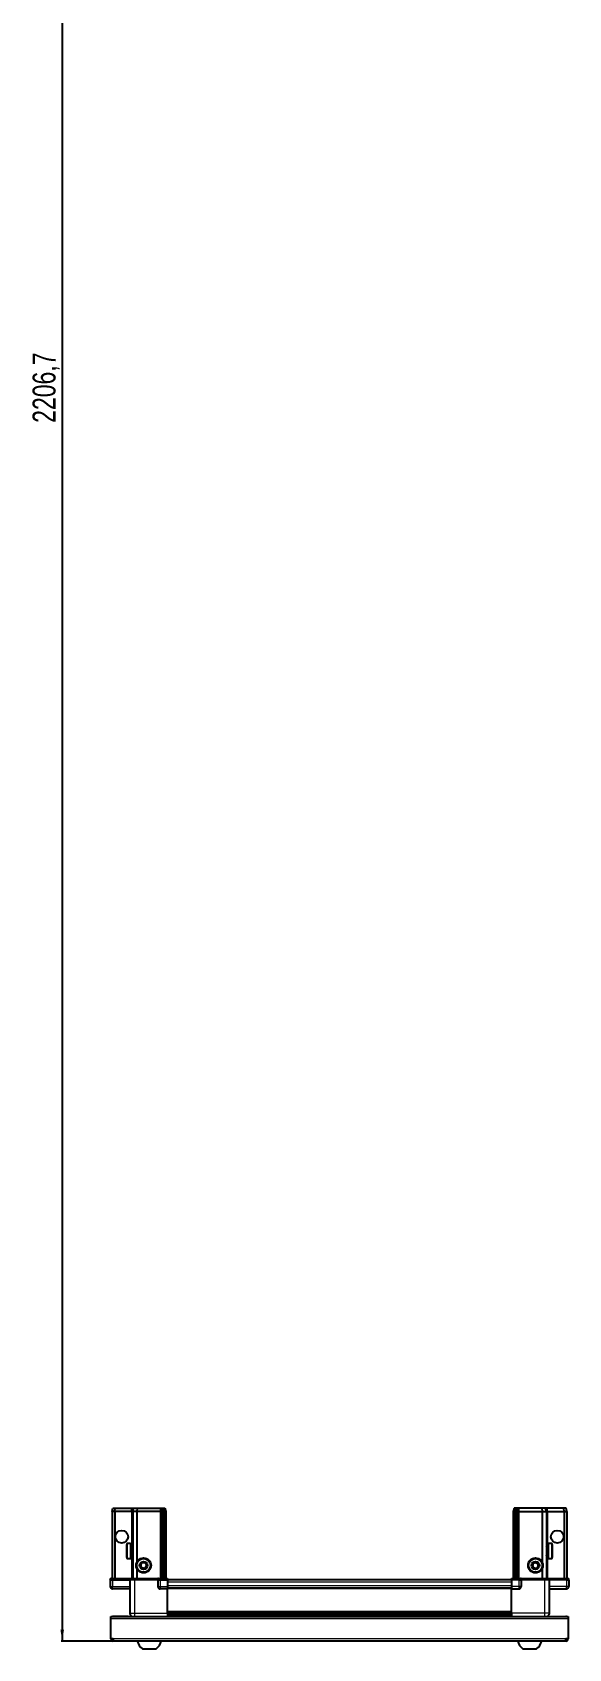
# Model space of a CAD drawing. Header units: millimetres. Extents: x 1021 to 4443, y -1389 to 1431.
# Drawn here: x 1077 to 1545, y -1389 to 21 of the extents above; entities that cross this region are included whole.
import ezdxf

# ---------------------------------------------------------------- set-up
doc = ezdxf.new("R2010")
doc.units = ezdxf.units.MM
doc.layers.add('FORMAT', color=7, linetype='Continuous')
doc.styles.add('SLDTEXTSTYLE0', font='TXT', dxfattribs={"width": 0.75})
doc.dimstyles.new('SLDDIMSTYLE0', dxfattribs={"dimtxt": 20, "dimasz": 10, "dimexe": 0, "dimexo": 0.0625, "dimgap": 5, "dimtad": 2, "dimdec": 1, "dimrnd": 1e-09, "dimzin": 12, "dimdsep": 46, "dimtxsty": 'SLDTEXTSTYLE0', "dimsah": 1, "dimcen": 0.09, "dimadec": 0, "dimazin": 3, "dimtfac": 1, "dimtofl": 0, "dimtmove": 0, "dimatfit": 3, "dimfxl": 0, "dimfrac": 2, "dimtolj": 1, "dimtzin": 12, "dimarcsym": 0})

# ---------------------------------------------------------------- blocks, each defined once
blk = doc.blocks.new('_D_8')
at = {"layer": 'FORMAT'}
for p, q in [((1146.7, 824.5), (1101.6, 824.5)), ((1102.6, 824.5), (1102.6, -1382.2)), ((1147.2, -1382.2), (1101.6, -1382.2))]:
    blk.add_line(p, q, dxfattribs=at)
for points in [[(1102.6, 824.5), (1101.1, 814.5), (1104.2, 814.5)], [(1102.6, -1382.2), (1104.2, -1372.2), (1101.1, -1372.2)]]:
    blk.add_solid(points, dxfattribs=at)
at = {"layer": 'FORMAT', "insert": (1076.8, -319.5), "char_height": 20, "attachment_point": 1, "rotation": 90, "style": 'SLDTEXTSTYLE0'}
blk.add_mtext('2206,7', dxfattribs=at)

msp = doc.modelspace()

# ---------------------------------------------------------------- linework, layer by layer
at = {"color": 7, "linetype": 'Continuous', "lineweight": 25}
for p, q in [((1146.13, -1269.18), (1146.93, -1266.18)), ((1146.93, -1266.18), (1148.78, -1266.18)), ((1148.63, -1269.18), (1148.78, -1266.18)), ((1148.78, -1266.18), (1163.13, -1266.18)), ((1163.13, -1266.18), (1164.93, -1266.18)), ((1164.13, -1269.18), (1164.93, -1266.18)), ((1164.93, -1266.18), (1167.96, -1266.18)), ((1167.96, -1266.18), (1167.63, -1269.18)), ((1167.96, -1266.18), (1188.13, -1266.18)), ((1188.13, -1266.18), (1189.93, -1266.18)), ((1189.93, -1266.18), (1189.13, -1269.18)), ((1189.93, -1266.18), (1190.67, -1266.18)), ((1190.67, -1266.18), (1190.13, -1269.18)), ((1190.67, -1266.18), (1191.17, -1266.18)), ((1191.17, -1266.18), (1191.63, -1269.18)), ((1191.17, -1266.18), (1192.33, -1266.18)), ((1192.33, -1266.18), (1193.13, -1269.18)), ((1496.93, -1266.18), (1496.13, -1269.18)), ((1498.08, -1266.18), (1496.93, -1266.18)), ((1498.08, -1266.18), (1497.63, -1269.18)), ((1498.58, -1266.18), (1498.08, -1266.18)), ((1498.58, -1266.18), (1499.13, -1269.18)), ((1499.33, -1266.18), (1498.58, -1266.18)), ((1499.33, -1266.18), (1500.13, -1269.18)), ((1501.13, -1266.18), (1499.33, -1266.18)), ((1521.3, -1266.18), (1501.13, -1266.18)), ((1521.3, -1266.18), (1521.63, -1269.18)), ((1524.33, -1266.18), (1521.3, -1266.18)), ((1525.13, -1269.18), (1524.33, -1266.18)), ((1526.13, -1266.18), (1524.33, -1266.18)), ((1540.47, -1266.18), (1526.13, -1266.18)), ((1540.63, -1269.18), (1540.47, -1266.18)), ((1542.33, -1266.18), (1540.47, -1266.18)), ((1543.13, -1269.18), (1542.33, -1266.18)), ((1148.63, -1269.18), (1146.13, -1269.18)), ((1146.13, -1269.18), (1146.13, -1327.48)), ((1163.13, -1269.18), (1148.63, -1269.18)), ((1148.63, -1269.18), (1148.63, -1327.48)), ((1164.13, -1269.18), (1163.13, -1269.18)), ((1167.63, -1269.18), (1164.13, -1269.18)), ((1164.13, -1269.18), (1164.13, -1327.48)), ((1188.13, -1269.18), (1167.63, -1269.18)), ((1167.63, -1269.18), (1167.63, -1313.68)), ((1189.13, -1269.18), (1188.13, -1269.18)), ((1190.13, -1269.18), (1189.13, -1269.18)), ((1189.13, -1269.18), (1189.13, -1327.48)), ((1191.63, -1269.18), (1190.13, -1269.18)), ((1190.13, -1269.18), (1190.13, -1327.48)), ((1191.63, -1269.18), (1191.63, -1327.48)), ((1193.13, -1269.18), (1191.63, -1269.18)), ((1193.13, -1269.18), (1193.13, -1327.48)), ((1496.13, -1269.18), (1497.63, -1269.18)), ((1496.13, -1269.18), (1496.13, -1327.48)), ((1497.63, -1269.18), (1499.13, -1269.18)), ((1497.63, -1269.18), (1497.63, -1327.48)), ((1499.13, -1269.18), (1500.13, -1269.18)), ((1499.13, -1269.18), (1499.13, -1327.48)), ((1500.13, -1269.18), (1500.13, -1327.48)), ((1500.13, -1269.18), (1501.13, -1269.18)), ((1501.13, -1269.18), (1521.63, -1269.18)), ((1521.63, -1269.18), (1521.63, -1313.68)), ((1521.63, -1269.18), (1525.13, -1269.18)), ((1525.13, -1269.18), (1525.13, -1327.48)), ((1525.13, -1269.18), (1526.13, -1269.18)), ((1526.13, -1269.18), (1540.63, -1269.18)), ((1540.63, -1269.18), (1540.63, -1327.48)), ((1540.63, -1269.18), (1543.13, -1269.18)), ((1543.13, -1269.18), (1543.13, -1327.48)), ((1158.93, -1309.38), (1158.93, -1297.98)), ((1162.13, -1297.18), (1159.73, -1297.18)), ((1159.73, -1310.18), (1162.13, -1310.18)), ((1162.13, -1297.18), (1162.13, -1297.19)), ((1162.13, -1297.19), (1162.63, -1297.19)), ((1162.13, -1297.37), (1162.63, -1297.37)), ((1162.13, -1297.37), (1162.13, -1297.59)), ((1162.13, -1297.59), (1162.63, -1297.59)), ((1162.13, -1298.17), (1162.63, -1298.17)), ((1162.13, -1298.17), (1162.13, -1298.59)), ((1162.13, -1298.59), (1162.63, -1298.59)), ((1162.13, -1299.5), (1162.63, -1299.5)), ((1162.13, -1299.5), (1162.13, -1300.09)), ((1162.13, -1300.09), (1162.63, -1300.09)), ((1162.13, -1301.24), (1162.63, -1301.24)), ((1162.13, -1301.24), (1162.13, -1301.94)), ((1162.13, -1301.94), (1162.63, -1301.94)), ((1162.13, -1303.23), (1162.63, -1303.23)), ((1162.13, -1303.23), (1162.13, -1303.97)), ((1162.13, -1303.37), (1162.63, -1303.37)), ((1162.13, -1303.87), (1162.63, -1303.87)), ((1162.13, -1303.97), (1162.63, -1303.97)), ((1162.13, -1305.25), (1162.63, -1305.25)), ((1162.13, -1305.25), (1162.13, -1305.96)), ((1162.13, -1305.96), (1162.63, -1305.96)), ((1162.13, -1307.12), (1162.63, -1307.12)), ((1162.13, -1307.12), (1162.13, -1307.73)), ((1162.13, -1307.73), (1162.63, -1307.73)), ((1162.13, -1308.66), (1162.63, -1308.66)), ((1162.13, -1308.66), (1162.13, -1309.1)), ((1162.13, -1309.1), (1162.63, -1309.1)), ((1162.13, -1309.71), (1162.63, -1309.71)), ((1162.13, -1309.71), (1162.13, -1309.94)), ((1162.13, -1309.94), (1162.63, -1309.94)), ((1162.13, -1310.16), (1162.63, -1310.16)), ((1162.13, -1310.16), (1162.13, -1310.18)), ((1162.13, -1310.17), (1162.63, -1310.17)), ((1162.63, -1297.37), (1162.63, -1297.19)), ((1162.63, -1297.59), (1162.63, -1297.37)), ((1162.63, -1298.17), (1162.63, -1297.59)), ((1162.63, -1298.59), (1162.63, -1298.17)), ((1162.63, -1299.5), (1162.63, -1298.59)), ((1162.73, -1299.28), (1162.63, -1299.28)), ((1162.63, -1300.09), (1162.63, -1299.5)), ((1162.63, -1301.24), (1162.63, -1300.09)), ((1162.63, -1301.94), (1162.63, -1301.24)), ((1162.63, -1303.23), (1162.63, -1301.94)), ((1162.63, -1303.37), (1162.63, -1303.23)), ((1162.63, -1303.97), (1162.63, -1303.87)), ((1162.63, -1305.25), (1162.63, -1303.97)), ((1162.63, -1305.96), (1162.63, -1305.25)), ((1162.63, -1307.12), (1162.63, -1305.96)), ((1162.63, -1307.73), (1162.63, -1307.12)), ((1162.63, -1308.66), (1162.63, -1307.73)), ((1162.63, -1308.08), (1162.73, -1308.08)), ((1162.63, -1309.1), (1162.63, -1308.66)), ((1162.63, -1309.71), (1162.63, -1309.1)), ((1162.63, -1309.94), (1162.63, -1309.71)), ((1162.63, -1310.16), (1162.63, -1309.94)), ((1162.63, -1310.17), (1162.63, -1310.16)), ((1162.73, -1308.08), (1162.73, -1299.28)), ((1163.61, -1300.37), (1163.13, -1299.68)), ((1163.13, -1307.68), (1163.13, -1299.68)), ((1163.13, -1307.68), (1163.61, -1306.99)), ((1164.1, -1299.68), (1163.61, -1300.37)), ((1163.61, -1306.99), (1163.61, -1300.37)), ((1163.61, -1306.99), (1164.1, -1307.68)), ((1164.13, -1299.68), (1164.1, -1299.68)), ((1164.1, -1307.68), (1164.1, -1299.68)), ((1164.1, -1307.68), (1164.13, -1307.68)), ((1525.16, -1299.68), (1525.13, -1299.68)), ((1525.13, -1307.68), (1525.16, -1307.68)), ((1525.65, -1300.37), (1525.16, -1299.68)), ((1525.16, -1299.68), (1525.16, -1307.68)), ((1525.16, -1307.68), (1525.65, -1306.99)), ((1526.13, -1299.68), (1525.65, -1300.37)), ((1525.65, -1300.37), (1525.65, -1306.99)), ((1525.65, -1306.99), (1526.13, -1307.68)), ((1526.13, -1299.68), (1526.13, -1307.68)), ((1526.63, -1299.28), (1526.53, -1299.28)), ((1526.53, -1299.28), (1526.53, -1308.08)), ((1526.53, -1308.08), (1526.63, -1308.08)), ((1529.53, -1297.18), (1526.63, -1297.18)), ((1527.13, -1297.18), (1526.63, -1297.18)), ((1526.63, -1297.18), (1526.63, -1297.23)), ((1526.63, -1297.23), (1526.63, -1297.51)), ((1527.13, -1297.23), (1526.63, -1297.23)), ((1527.13, -1297.51), (1526.63, -1297.51)), ((1526.63, -1297.51), (1526.63, -1297.79)), ((1527.13, -1297.79), (1526.63, -1297.79)), ((1526.63, -1297.79), (1526.63, -1298.45)), ((1527.13, -1298.45), (1526.63, -1298.45)), ((1526.63, -1298.45), (1526.63, -1298.92)), ((1526.63, -1298.92), (1526.63, -1299.9)), ((1527.13, -1298.92), (1526.63, -1298.92)), ((1527.13, -1299.9), (1526.63, -1299.9)), ((1526.63, -1299.9), (1526.63, -1300.52)), ((1526.63, -1300.52), (1526.63, -1301.72)), ((1527.13, -1300.52), (1526.63, -1300.52)), ((1527.13, -1301.72), (1526.63, -1301.72)), ((1526.63, -1301.72), (1526.63, -1302.35)), ((1527.13, -1302.35), (1526.63, -1302.35)), ((1526.63, -1302.43), (1526.63, -1303.73)), ((1527.13, -1302.43), (1526.63, -1302.43)), ((1527.13, -1303.73), (1526.63, -1303.73)), ((1527.13, -1304.21), (1526.63, -1304.21)), ((1526.63, -1304.21), (1526.63, -1304.47)), ((1526.63, -1304.47), (1526.63, -1305.74)), ((1527.13, -1304.47), (1526.63, -1304.47)), ((1527.13, -1305.74), (1526.63, -1305.74)), ((1526.63, -1305.74), (1526.63, -1306.42)), ((1526.63, -1306.42), (1526.63, -1307.54)), ((1527.13, -1306.42), (1526.63, -1306.42)), ((1527.13, -1307.54), (1526.63, -1307.54)), ((1526.63, -1307.54), (1526.63, -1308.11)), ((1526.63, -1308.11), (1526.63, -1308.97)), ((1527.13, -1308.11), (1526.63, -1308.11)), ((1527.13, -1308.97), (1526.63, -1308.97)), ((1526.63, -1308.97), (1526.63, -1309.36)), ((1526.63, -1309.36), (1526.63, -1309.88)), ((1527.13, -1309.36), (1526.63, -1309.36)), ((1527.13, -1309.88), (1526.63, -1309.88)), ((1526.63, -1309.88), (1526.63, -1310.06)), ((1526.63, -1310.06), (1526.63, -1310.18)), ((1527.13, -1310.06), (1526.63, -1310.06)), ((1526.63, -1310.18), (1529.53, -1310.18)), ((1527.13, -1297.23), (1527.13, -1297.18)), ((1527.13, -1297.79), (1527.13, -1297.51)), ((1527.13, -1298.92), (1527.13, -1298.45)), ((1527.13, -1300.52), (1527.13, -1299.9)), ((1527.13, -1302.43), (1527.13, -1301.72)), ((1527.13, -1304.47), (1527.13, -1303.73)), ((1527.13, -1306.42), (1527.13, -1305.74)), ((1527.13, -1308.11), (1527.13, -1307.54)), ((1527.13, -1309.36), (1527.13, -1308.97)), ((1527.13, -1310.06), (1527.13, -1309.88)), ((1530.33, -1297.98), (1530.33, -1309.38)), ((1167.63, -1318.68), (1167.63, -1327.48)), ((1521.63, -1318.68), (1521.63, -1327.48)), ((1145.13, -1327.48), (1144.63, -1328.35)), ((1144.63, -1328.68), (1144.63, -1328.35)), ((1144.63, -1328.68), (1146.63, -1328.68)), ((1144.63, -1328.68), (1144.63, -1334.68)), ((1146.63, -1327.48), (1145.13, -1327.48)), ((1146.63, -1327.48), (1161.43, -1327.48)), ((1161.43, -1328.68), (1146.63, -1328.68)), ((1146.63, -1328.68), (1161.43, -1328.68)), ((1161.63, -1336.68), (1146.63, -1336.68)), ((1161.43, -1327.48), (1161.63, -1327.48)), ((1161.63, -1328.68), (1161.43, -1328.68)), ((1161.63, -1328.68), (1161.63, -1327.48)), ((1161.63, -1327.48), (1165.63, -1327.48)), ((1165.63, -1328.68), (1161.63, -1328.68)), ((1161.63, -1328.68), (1161.63, -1357.68)), ((1165.63, -1327.48), (1185.93, -1327.48)), ((1185.93, -1328.68), (1165.63, -1328.68)), ((1185.93, -1327.48), (1186.13, -1327.48)), ((1186.13, -1328.68), (1185.93, -1328.68)), ((1186.13, -1328.68), (1186.13, -1327.48)), ((1186.81, -1327.48), (1186.13, -1327.48)), ((1186.13, -1328.68), (1188.13, -1328.68)), ((1186.13, -1328.68), (1186.13, -1334.68)), ((1186.81, -1327.48), (1194.63, -1327.48)), ((1194.63, -1328.35), (1188.13, -1328.35)), ((1194.63, -1328.68), (1188.13, -1328.68)), ((1188.13, -1328.68), (1194.63, -1328.68)), ((1194.63, -1336.68), (1188.13, -1336.68)), ((1194.63, -1327.48), (1194.63, -1328.35)), ((1194.63, -1328.35), (1194.63, -1328.35)), ((1194.63, -1328.68), (1194.63, -1328.35)), ((1194.63, -1328.68), (1194.63, -1328.68)), ((1194.63, -1328.68), (1194.63, -1334.68)), ((1494.63, -1328.83), (1194.63, -1328.83)), ((1194.63, -1334.68), (1194.63, -1336.68)), ((1494.63, -1336.03), (1194.63, -1336.03)), ((1194.63, -1357.68), (1194.63, -1336.68)), ((1494.63, -1328.35), (1494.63, -1327.48)), ((1494.63, -1327.48), (1502.45, -1327.48)), ((1501.13, -1328.35), (1494.63, -1328.35)), ((1494.63, -1328.68), (1494.63, -1328.35)), ((1501.13, -1328.68), (1494.63, -1328.68)), ((1494.63, -1328.68), (1494.63, -1334.68)), ((1494.63, -1334.68), (1494.63, -1336.68)), ((1494.63, -1336.68), (1501.13, -1336.68)), ((1494.63, -1357.68), (1494.63, -1336.68)), ((1501.13, -1328.68), (1503.13, -1328.68)), ((1503.13, -1328.68), (1501.13, -1328.68)), ((1503.13, -1327.48), (1502.45, -1327.48)), ((1503.13, -1328.68), (1503.13, -1327.48)), ((1503.13, -1327.48), (1503.33, -1327.48)), ((1503.33, -1328.68), (1503.13, -1328.68)), ((1503.13, -1328.68), (1503.13, -1334.68)), ((1503.33, -1327.48), (1523.63, -1327.48)), ((1523.63, -1328.68), (1503.33, -1328.68)), ((1523.63, -1327.48), (1527.63, -1327.48)), ((1527.63, -1328.68), (1523.63, -1328.68)), ((1527.63, -1328.68), (1527.63, -1327.48)), ((1527.63, -1327.48), (1527.83, -1327.48)), ((1527.83, -1328.68), (1527.63, -1328.68)), ((1527.63, -1328.68), (1527.63, -1357.68)), ((1527.63, -1336.68), (1542.63, -1336.68)), ((1527.83, -1327.48), (1542.63, -1327.48)), ((1542.63, -1328.68), (1527.83, -1328.68)), ((1544.13, -1327.48), (1542.63, -1327.48)), ((1542.63, -1328.68), (1544.63, -1328.68)), ((1544.63, -1328.35), (1544.13, -1327.48)), ((1544.63, -1328.35), (1544.13, -1327.48)), ((1544.63, -1328.68), (1544.63, -1328.35)), ((1544.63, -1328.68), (1544.63, -1328.35)), ((1544.63, -1328.68), (1544.63, -1328.68)), ((1544.63, -1328.68), (1544.63, -1334.68)), ((1145.13, -1360.68), (1544.13, -1360.68)), ((1145.13, -1362.78), (1145.13, -1360.68)), ((1145.13, -1380.08), (1145.13, -1362.78)), ((1160.13, -1360.58), (1147.23, -1360.58)), ((1160.13, -1360.58), (1160.13, -1360.68)), ((1194.63, -1358.7), (1494.63, -1358.7)), ((1194.63, -1358.74), (1494.63, -1358.74)), ((1218.51, -1360.53), (1194.63, -1360.53)), ((1213.13, -1360.68), (1213.13, -1360.53)), ((1213.17, -1360.68), (1213.17, -1360.53)), ((1213.44, -1360.68), (1213.44, -1360.53)), ((1213.7, -1360.68), (1213.7, -1360.53)), ((1214.35, -1360.68), (1214.35, -1360.53)), ((1214.82, -1360.68), (1214.82, -1360.53)), ((1215.78, -1360.68), (1215.78, -1360.53)), ((1216.4, -1360.68), (1216.4, -1360.53)), ((1217.59, -1360.68), (1217.59, -1360.53)), ((1218.25, -1360.68), (1218.25, -1360.53)), ((1218.3, -1360.68), (1218.3, -1360.53)), ((1219.6, -1360.53), (1218.51, -1360.53)), ((1219.6, -1360.68), (1219.6, -1360.53)), ((1219.6, -1360.53), (1219.6, -1360.53)), ((1220.33, -1360.53), (1219.6, -1360.53)), ((1219.61, -1360.68), (1219.61, -1360.53)), ((1220.11, -1360.68), (1220.11, -1360.53)), ((1220.33, -1360.68), (1220.33, -1360.53)), ((1220.75, -1360.53), (1220.33, -1360.53)), ((1220.33, -1360.53), (1220.33, -1360.53)), ((1468.51, -1360.53), (1220.75, -1360.53)), ((1221.61, -1360.68), (1221.61, -1360.53)), ((1222.3, -1360.68), (1222.3, -1360.53)), ((1223.42, -1360.68), (1223.42, -1360.53)), ((1224, -1360.68), (1224, -1360.53)), ((1224.87, -1360.68), (1224.87, -1360.53)), ((1225.27, -1360.68), (1225.27, -1360.53)), ((1225.8, -1360.68), (1225.8, -1360.53)), ((1225.99, -1360.68), (1225.99, -1360.53)), ((1226.13, -1360.68), (1226.13, -1360.53)), ((1463.13, -1360.68), (1463.13, -1360.53)), ((1463.3, -1360.68), (1463.3, -1360.53)), ((1463.51, -1360.68), (1463.51, -1360.53)), ((1464.07, -1360.68), (1464.07, -1360.53)), ((1464.49, -1360.68), (1464.49, -1360.53)), ((1465.39, -1360.68), (1465.39, -1360.53)), ((1465.97, -1360.68), (1465.97, -1360.53)), ((1467.12, -1360.68), (1467.12, -1360.53)), ((1467.81, -1360.68), (1467.81, -1360.53)), ((1469.09, -1360.53), (1468.51, -1360.53)), ((1469.09, -1360.68), (1469.09, -1360.53)), ((1469.1, -1360.53), (1469.09, -1360.53)), ((1469.83, -1360.53), (1469.1, -1360.53)), ((1469.27, -1360.68), (1469.27, -1360.53)), ((1469.77, -1360.68), (1469.77, -1360.53)), ((1469.83, -1360.68), (1469.83, -1360.53)), ((1470.86, -1360.53), (1469.83, -1360.53)), ((1469.83, -1360.53), (1469.83, -1360.53)), ((1494.63, -1360.53), (1470.75, -1360.53)), ((1471.12, -1360.68), (1471.12, -1360.53)), ((1471.83, -1360.68), (1471.83, -1360.53)), ((1473, -1360.68), (1473, -1360.53)), ((1473.61, -1360.68), (1473.61, -1360.53)), ((1474.55, -1360.68), (1474.55, -1360.53)), ((1475, -1360.68), (1475, -1360.53)), ((1475.62, -1360.68), (1475.62, -1360.53)), ((1475.87, -1360.68), (1475.87, -1360.53)), ((1476.11, -1360.68), (1476.11, -1360.53)), ((1476.13, -1360.68), (1476.13, -1360.53)), ((1529.13, -1360.58), (1529.13, -1360.68)), ((1529.13, -1360.58), (1542.03, -1360.58)), ((1544.13, -1360.68), (1544.13, -1362.78)), ((1544.13, -1362.78), (1544.13, -1380.08)), ((1147.23, -1380.08), (1145.13, -1380.08)), ((1147.23, -1380.08), (1147.23, -1382.18)), ((1544.13, -1380.08), (1542.03, -1380.08)), ((1542.03, -1382.18), (1542.03, -1380.08)), ((1542.03, -1382.18), (1147.23, -1382.18)), ((1172.63, -1388.78), (1184.63, -1388.78)), ((1504.63, -1388.78), (1516.63, -1388.78))]:
    msp.add_line(p, q, dxfattribs=at)
at = {"color": 8, "linetype": 'Continuous', "lineweight": 18}
for p, q in [((1163.13, -1269.18), (1163.13, -1266.18)), ((1188.13, -1266.18), (1188.13, -1269.18)), ((1501.13, -1266.18), (1501.13, -1269.18)), ((1526.13, -1269.18), (1526.13, -1266.18)), ((1163.13, -1269.18), (1163.13, -1299.68)), ((1188.13, -1269.18), (1188.13, -1327.48)), ((1501.13, -1269.18), (1501.13, -1327.48)), ((1526.13, -1269.18), (1526.13, -1299.68)), ((1159.73, -1310.18), (1159.73, -1297.18)), ((1163.13, -1307.68), (1163.13, -1327.48)), ((1526.13, -1307.68), (1526.13, -1327.48)), ((1529.53, -1297.18), (1529.53, -1310.18)), ((1144.63, -1334.68), (1146.63, -1334.68)), ((1146.63, -1328.68), (1146.63, -1327.48)), ((1146.63, -1328.68), (1146.63, -1334.68)), ((1146.63, -1334.68), (1161.63, -1334.68)), ((1146.63, -1336.68), (1146.63, -1334.68)), ((1161.43, -1328.68), (1161.43, -1327.48)), ((1165.63, -1328.68), (1165.63, -1327.48)), ((1165.63, -1328.68), (1165.63, -1357.68)), ((1185.93, -1328.68), (1185.93, -1327.48)), ((1186.13, -1334.68), (1188.13, -1334.68)), ((1188.13, -1328.68), (1188.13, -1328.35)), ((1188.13, -1328.68), (1188.13, -1334.68)), ((1188.13, -1334.68), (1194.63, -1334.68)), ((1188.13, -1334.68), (1188.13, -1336.68)), ((1194.63, -1328.68), (1194.63, -1328.35)), ((1494.63, -1330.83), (1194.63, -1330.83)), ((1494.63, -1334.03), (1194.63, -1334.03)), ((1494.63, -1336.68), (1194.63, -1336.68)), ((1501.13, -1334.68), (1494.63, -1334.68)), ((1501.13, -1328.68), (1501.13, -1328.35)), ((1501.13, -1328.68), (1501.13, -1334.68)), ((1503.13, -1334.68), (1501.13, -1334.68)), ((1501.13, -1334.68), (1501.13, -1336.68)), ((1503.33, -1327.48), (1503.33, -1328.68)), ((1523.63, -1328.68), (1523.63, -1327.48)), ((1523.63, -1328.68), (1523.63, -1357.68)), ((1542.63, -1334.68), (1527.63, -1334.68)), ((1527.83, -1327.48), (1527.83, -1328.68)), ((1542.63, -1328.68), (1542.63, -1327.48)), ((1542.63, -1328.68), (1542.63, -1334.68)), ((1544.63, -1334.68), (1542.63, -1334.68)), ((1542.63, -1336.68), (1542.63, -1334.68)), ((1544.13, -1362.78), (1145.13, -1362.78)), ((1147.23, -1360.68), (1147.23, -1360.58)), ((1165.63, -1357.68), (1194.63, -1357.68)), ((1194.63, -1356.08), (1494.63, -1356.08)), ((1494.63, -1357.5), (1194.63, -1357.5)), ((1194.63, -1359.94), (1494.63, -1359.94)), ((1523.63, -1357.68), (1494.63, -1357.68)), ((1542.03, -1360.68), (1542.03, -1360.58)), ((1542.03, -1380.08), (1147.23, -1380.08))]:
    msp.add_line(p, q, dxfattribs=at)
at = {"color": 7, "linetype": 'Continuous', "lineweight": 25, "flags": 128}
for points in [[(1147.23, -1360.58), (1146.82, -1360.62), (1146.59, -1360.68)], [(1542.67, -1360.68), (1542.44, -1360.62), (1542.03, -1360.58)]]:
    msp.add_lwpolyline(points, dxfattribs=at)
at = {"color": 7, "linetype": 'Continuous', "lineweight": 25}
for centre, radius in [((1154.63, -1291.18), 5.5), ((1534.63, -1291.18), 5.5), ((1173.63, -1316.18), 6.5), ((1515.63, -1316.18), 6.5), ((1173.63, -1316.18), 3.46), ((1515.63, -1316.18), 3.46)]:
    msp.add_circle(centre, radius, dxfattribs=at)
at = {"color": 8, "linetype": 'Continuous', "lineweight": 18}
for centre in [(1173.63, -1316.18), (1515.63, -1316.18)]:
    msp.add_circle(centre, 5.7, dxfattribs=at)
at = {"color": 7, "linetype": 'Continuous', "lineweight": 25}
for centre, radius, start, end in [((1159.73, -1297.98), 0.8, 90, 180), ((1159.73, -1309.38), 0.8, 180, 270), ((1163.13, -1299.28), 0.4, 180, 270), ((1163.13, -1308.08), 0.4, 90, 180), ((1526.13, -1299.28), 0.4, 270, 0), ((1526.13, -1308.08), 0.4, 360, 90), ((1529.53, -1297.98), 0.8, 360, 90), ((1529.53, -1309.38), 0.8, 270, 0), ((1173.63, -1316.18), 2.5, 147.37605, 207.37605), ((1173.63, -1316.18), 2.5, 207.37605, 267.37605), ((1173.63, -1316.18), 2.5, 87.37605, 147.37605), ((1173.63, -1316.18), 2.5, 267.37605, 327.37605), ((1173.63, -1316.18), 2.5, 27.37605, 87.37605), ((1173.63, -1316.18), 2.5, 327.37605, 27.37605), ((1515.63, -1316.18), 2.5, 134.67671, 194.67671), ((1515.63, -1316.18), 2.5, 194.67671, 254.67671), ((1515.63, -1316.18), 2.5, 74.67671, 134.67671), ((1515.63, -1316.18), 2.5, 254.67671, 314.67671), ((1515.63, -1316.18), 2.5, 14.67671, 74.67671), ((1515.63, -1316.18), 2.5, 314.67671, 14.67671), ((1146.63, -1334.68), 2, 180, 270), ((1188.13, -1334.68), 2, 180, 270), ((1501.13, -1334.68), 2, 270, 0), ((1542.63, -1334.68), 2, 270, 0), ((1147.23, -1380.08), 2.1, 180, 270), ((1147.23, -1380.08), 0.6, 180, 270), ((1542.03, -1380.08), 0.6, 270, 0), ((1542.03, -1380.08), 2.1, 270, 0), ((1179.65, -1379.16), 11.91, 194.70035, 233.8734), ((1177.6, -1379.16), 11.91, 306.1266, 345.29965), ((1511.65, -1379.16), 11.91, 194.70035, 233.8734), ((1509.6, -1379.16), 11.91, 306.1266, 345.29965)]:
    msp.add_arc(centre, radius, start, end, dxfattribs=at)
for centre, start_param, end_param in [((1188.13, -1324.88), 2.4188584, 3.1415927), ((1501.13, -1324.88), 3.1415927, 3.8643269)]:
    msp.add_ellipse(centre, major_axis=(0, 3.46), ratio=0.5773503, start_param=start_param, end_param=end_param, dxfattribs=at)
for points, knots in [([(1170.75, -1316.05), (1171.02, -1315.61), (1171.54, -1314.8), (1172.06, -1313.99), (1172.3, -1313.62)], [0, 0, 0, 0, 0.5346859, 1, 1, 1, 1]), ([(1172.07, -1318.61), (1172.02, -1318.5), (1171.74, -1317.97), (1171.28, -1317.08), (1170.9, -1316.35), (1170.75, -1316.05)], [0, 0, 0, 0, 0.1331247, 0.6370994, 1, 1, 1, 1]), ([(1174.96, -1318.74), (1174.44, -1318.72), (1173.48, -1318.68), (1172.52, -1318.63), (1172.07, -1318.61)], [0, 0, 0, 0, 0.5346859, 1, 1, 1, 1]), ([(1172.3, -1313.62), (1172.82, -1313.64), (1173.78, -1313.68), (1174.74, -1313.73), (1175.19, -1313.75)], [0, 0, 0, 0, 0.53468586, 1, 1, 1, 1]), ([(1176.51, -1316.31), (1176.23, -1316.75), (1175.71, -1317.56), (1175.2, -1318.37), (1174.96, -1318.74)], [0, 0, 0, 0, 0.53468586, 1, 1, 1, 1]), ([(1175.19, -1313.75), (1175.34, -1314.05), (1175.72, -1314.79), (1176.18, -1315.67), (1176.46, -1316.2), (1176.51, -1316.31)], [0, 0, 0, 0, 0.3629006, 0.8668753, 1, 1, 1, 1]), ([(1512.85, -1315.42), (1513.21, -1315.05), (1513.9, -1314.38), (1514.58, -1313.7), (1514.9, -1313.39)], [0, 0, 0, 0, 0.5346859, 1, 1, 1, 1]), ([(1513.58, -1318.21), (1513.49, -1317.88), (1513.28, -1317.08), (1513.03, -1316.12), (1512.88, -1315.54), (1512.85, -1315.42)], [0, 0, 0, 0, 0.36290056, 0.86687533, 1, 1, 1, 1]), ([(1516.36, -1318.97), (1515.86, -1318.84), (1514.93, -1318.58), (1514.01, -1318.33), (1513.58, -1318.21)], [0, 0, 0, 0, 0.5346859, 1, 1, 1, 1]), ([(1514.9, -1313.39), (1515.4, -1313.52), (1516.33, -1313.78), (1517.25, -1314.03), (1517.68, -1314.15)], [0, 0, 0, 0, 0.5346859, 1, 1, 1, 1]), ([(1518.41, -1316.94), (1518.05, -1317.31), (1517.36, -1317.98), (1516.68, -1318.66), (1516.36, -1318.97)], [0, 0, 0, 0, 0.53468586, 1, 1, 1, 1]), ([(1517.68, -1314.15), (1517.71, -1314.27), (1517.87, -1314.85), (1518.12, -1315.81), (1518.33, -1316.61), (1518.41, -1316.94)], [0, 0, 0, 0, 0.1331247, 0.6370994, 1, 1, 1, 1]), ([(1161.63, -1357.68), (1161.68, -1358.12), (1161.75, -1358.8), (1162.18, -1359.61), (1162.64, -1360.17), (1163.04, -1360.53), (1163.3, -1360.66), (1163.35, -1360.68)], [0, 0, 0, 0, 0.3630185, 0.5584377, 0.7580039, 0.9575702, 1, 1, 1, 1]), ([(1194.63, -1357.68), (1194.63, -1358.08), (1194.63, -1358.87), (1194.63, -1359.88), (1194.63, -1360.51), (1194.63, -1360.67), (1194.63, -1360.68)], [0, 0, 0, 0, 0.3255201, 0.6510403, 0.9765604, 1, 1, 1, 1]), ([(1494.63, -1357.68), (1494.63, -1358.08), (1494.63, -1358.87), (1494.63, -1359.88), (1494.63, -1360.51), (1494.63, -1360.67), (1494.63, -1360.68)], [0, 0, 0, 0, 0.3255201, 0.6510403, 0.9765604, 1, 1, 1, 1]), ([(1527.63, -1357.68), (1527.58, -1358.12), (1527.51, -1358.8), (1527.08, -1359.61), (1526.62, -1360.17), (1526.22, -1360.53), (1525.95, -1360.66), (1525.91, -1360.68)], [0, 0, 0, 0, 0.3630185, 0.5584377, 0.7580039, 0.9575702, 1, 1, 1, 1])]:
    msp.add_open_spline(points, degree=3, knots=knots, dxfattribs=at)
at = {"color": 8, "linetype": 'Continuous', "lineweight": 18}
for points in [[(1161.63, -1357.68), (1161.69, -1357.68), (1161.81, -1357.68), (1162.73, -1357.68), (1164.06, -1357.68), (1165.11, -1357.68), (1165.63, -1357.68)], [(1527.63, -1357.68), (1527.57, -1357.68), (1527.45, -1357.68), (1526.52, -1357.68), (1525.2, -1357.68), (1524.15, -1357.68), (1523.63, -1357.68)]]:
    msp.add_open_spline(points, degree=3, dxfattribs=at)
for points, knots in [([(1165.63, -1357.68), (1165.63, -1358.12), (1165.63, -1358.8), (1165.63, -1359.61), (1165.63, -1360.17), (1165.63, -1360.53), (1165.63, -1360.66), (1165.63, -1360.68)], [0, 0, 0, 0, 0.3630185, 0.5584377, 0.7580039, 0.9575702, 1, 1, 1, 1]), ([(1523.63, -1357.68), (1523.63, -1358.12), (1523.63, -1358.8), (1523.63, -1359.61), (1523.63, -1360.17), (1523.63, -1360.53), (1523.63, -1360.66), (1523.63, -1360.68)], [0, 0, 0, 0, 0.36301846, 0.55843766, 0.75800394, 0.95757021, 1, 1, 1, 1])]:
    msp.add_open_spline(points, degree=3, knots=knots, dxfattribs=at)

# ---------------------------------------------------------------- dimensions: what is measured, and where the dimension line sits
at = {"layer": 'FORMAT'}
dim = msp.add_linear_dim(base=(1102.63, -1382.18), p1=(1146.73, 824.52), p2=(1147.23, -1382.18), angle=90, dimstyle='SLDDIMSTYLE0', dxfattribs=at)
dim.commit()
dim.dimension.update_dxf_attribs({"geometry": '_D_8', "text_midpoint": (1102.63, -278.83), "dimtype": 160})

doc.saveas('drawing.dxf')
